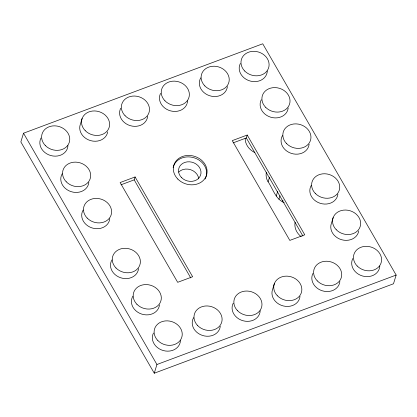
<?xml version="1.0" encoding="UTF-8"?>
<svg xmlns="http://www.w3.org/2000/svg" width="417" height="417" viewBox="0 0 417 417"><rect width="100%" height="100%" fill="white"/><g stroke="black" fill="none" stroke-linecap="round" stroke-linejoin="round"><path stroke-width="0.63" d="M23.514 133.216L20.85 141.931L154.264 373.215L393.486 283.784L396.15 275.069L262.736 43.785L23.514 133.216L156.928 364.505L154.264 373.215M82.123 118.47L80.345 124.276A14.246 12.057 17 0 0 90.666 140.649A14.246 12.057 17 0 0 107.706 131.892M190.767 277.941L134.191 179.863L135.082 176.959L120.127 182.552L177.678 282.319L192.633 276.732L135.082 176.959M302.904 236.022L246.327 137.944L247.213 135.04L232.264 140.628L289.815 240.4L304.764 234.807L247.213 135.04M284.196 202.641C275.449 199.149 272.984 188.906 268.121 181.796L269.544 177.152M276.242 196.032L277.665 191.387M278.942 199.274L280.005 195.792M282.45 201.875L282.981 200.134M274.35 283.664L272.577 289.471A14.246 12.057 17 0 0 283.252 305.937A14.246 12.057 17 0 0 300.021 296.461M333.162 217.575L331.39 223.382A14.246 12.057 17 0 0 341.705 239.749A14.246 12.057 17 0 0 358.745 230.997M121.034 184.783L134.191 179.863M233.171 142.859L246.327 137.944M156.928 364.505L396.15 275.069M268.121 181.796L267.61 181.041A17.097 14.465 17 0 1 266.385 172.2M379.809 266.02A14.246 12.057 17 0 1 362.634 276.028A14.246 12.057 17 0 1 352.829 258.504M339.891 281.553A14.246 12.057 17 0 1 322.409 290.831A14.246 12.057 17 0 1 312.958 273.411M220.28 326.271A14.246 12.057 17 0 1 202.438 335.435A14.246 12.057 17 0 1 193.655 317.572M180.462 340.543A14.246 12.057 17 0 1 163.282 350.556A14.246 12.057 17 0 1 153.477 333.032M138.553 268.616A14.246 12.057 17 0 1 120.711 277.779A14.246 12.057 17 0 1 111.933 259.916M109.78 218.732A14.246 12.057 17 0 1 91.938 227.896A14.246 12.057 17 0 1 83.155 210.027M88.852 182.453A14.246 12.057 17 0 1 71.01 191.617A14.246 12.057 17 0 1 62.227 173.748M67.971 145.538A14.246 12.057 17 0 1 50.796 155.551A14.246 12.057 17 0 1 40.986 138.027M147.665 116.359A14.246 12.057 17 0 1 130.177 125.637A14.246 12.057 17 0 1 120.727 108.217M186.957 103.911A14.246 12.057 17 0 1 168.64 110.239A14.246 12.057 17 0 1 160.597 93.309M187.582 100.825A14.246 12.057 17 0 1 187.155 103.317M227.406 86.548A14.246 12.057 17 0 1 209.563 95.712A14.246 12.057 17 0 1 200.78 77.849M267.323 71.015A14.246 12.057 17 0 1 250.143 81.023A14.246 12.057 17 0 1 240.338 63.499M288.204 107.925A14.246 12.057 17 0 1 270.716 117.203A14.246 12.057 17 0 1 261.266 99.778M309.133 144.204A14.246 12.057 17 0 1 291.285 153.367A14.246 12.057 17 0 1 282.507 135.504M337.906 194.087A14.246 12.057 17 0 1 320.063 203.256A14.246 12.057 17 0 1 311.28 185.388M254.85 152.617A17.097 14.465 17 0 1 245.175 138.329M301.199 236.694A17.097 14.465 17 0 1 295.121 222.282M178.716 172.075A11.395 9.643 17 0 1 190.757 169.745A11.395 9.643 17 0 1 198.758 178.872M260.203 310.733A14.246 12.057 17 0 1 243.022 320.746A14.246 12.057 17 0 1 233.218 303.222M159.482 304.895A14.246 12.057 17 0 1 141.639 314.064A14.246 12.057 17 0 1 132.861 296.195M173.128 167.738A17.097 14.465 17 0 1 194.791 158.012A17.097 14.465 17 0 1 205.096 178.976M317.316 280.912A14.246 12.057 17 0 0 341.09 278.207A14.246 12.057 17 0 0 324.562 261.323A14.246 12.057 17 0 0 317.316 280.912M357.187 266.01A14.246 12.057 17 0 0 380.961 263.299A14.246 12.057 17 0 0 364.432 246.421A14.246 12.057 17 0 0 357.187 266.01M336.258 229.731A14.246 12.057 17 0 0 360.033 227.02A14.246 12.057 17 0 0 343.504 210.137A14.246 12.057 17 0 0 336.258 229.731M315.33 193.452A14.246 12.057 17 0 0 339.104 190.741A14.246 12.057 17 0 0 322.576 173.858A14.246 12.057 17 0 0 315.33 193.452M286.552 143.563A14.246 12.057 17 0 0 310.331 140.852A14.246 12.057 17 0 0 293.803 123.974A14.246 12.057 17 0 0 286.552 143.563M265.624 107.284A14.246 12.057 17 0 0 289.403 104.573A14.246 12.057 17 0 0 272.874 87.695A14.246 12.057 17 0 0 265.624 107.284M244.696 71.005A14.246 12.057 17 0 0 268.475 68.294A14.246 12.057 17 0 0 251.946 51.416A14.246 12.057 17 0 0 244.696 71.005M204.825 85.907A14.246 12.057 17 0 0 228.605 83.197A14.246 12.057 17 0 0 212.076 66.319A14.246 12.057 17 0 0 204.825 85.907M164.955 100.815A14.246 12.057 17 0 0 188.734 98.104A14.246 12.057 17 0 0 172.205 81.226A14.246 12.057 17 0 0 164.955 100.815M125.084 115.723A14.246 12.057 17 0 0 148.864 113.012A14.246 12.057 17 0 0 132.335 96.129A14.246 12.057 17 0 0 125.084 115.723M85.214 130.625A14.246 12.057 17 0 0 108.993 127.915A14.246 12.057 17 0 0 92.465 111.037A14.246 12.057 17 0 0 85.214 130.625M45.344 145.533A14.246 12.057 17 0 0 69.123 142.822A14.246 12.057 17 0 0 52.594 125.939A14.246 12.057 17 0 0 45.344 145.533M66.272 181.812A14.246 12.057 17 0 0 90.051 179.102A14.246 12.057 17 0 0 73.522 162.223A14.246 12.057 17 0 0 66.272 181.812M87.2 218.091A14.246 12.057 17 0 0 110.979 215.38A14.246 12.057 17 0 0 94.45 198.502A14.246 12.057 17 0 0 87.2 218.091M115.978 267.975A14.246 12.057 17 0 0 139.752 265.264A14.246 12.057 17 0 0 123.229 248.386A14.246 12.057 17 0 0 115.978 267.975M157.834 340.538A14.246 12.057 17 0 0 181.609 337.827A14.246 12.057 17 0 0 165.085 320.944A14.246 12.057 17 0 0 157.834 340.538M197.705 325.63A14.246 12.057 17 0 0 221.479 322.92A14.246 12.057 17 0 0 204.956 306.042A14.246 12.057 17 0 0 197.705 325.63M177.804 179.055A17.097 14.465 17 0 0 206.332 175.802A17.097 14.465 17 0 0 186.503 155.546A17.097 14.465 17 0 0 177.804 179.055M277.446 295.82A14.246 12.057 17 0 0 301.22 293.109A14.246 12.057 17 0 0 284.696 276.231A14.246 12.057 17 0 0 277.446 295.82M237.575 310.728A14.246 12.057 17 0 0 261.35 308.017A14.246 12.057 17 0 0 244.826 291.134A14.246 12.057 17 0 0 237.575 310.728M136.906 304.259A14.246 12.057 17 0 0 160.681 301.548A14.246 12.057 17 0 0 144.157 284.665A14.246 12.057 17 0 0 136.906 304.259M181.494 177.533A11.395 9.643 17 0 0 200.514 175.364A11.395 9.643 17 0 0 187.296 161.859A11.395 9.643 17 0 0 181.494 177.533"/></g></svg>
